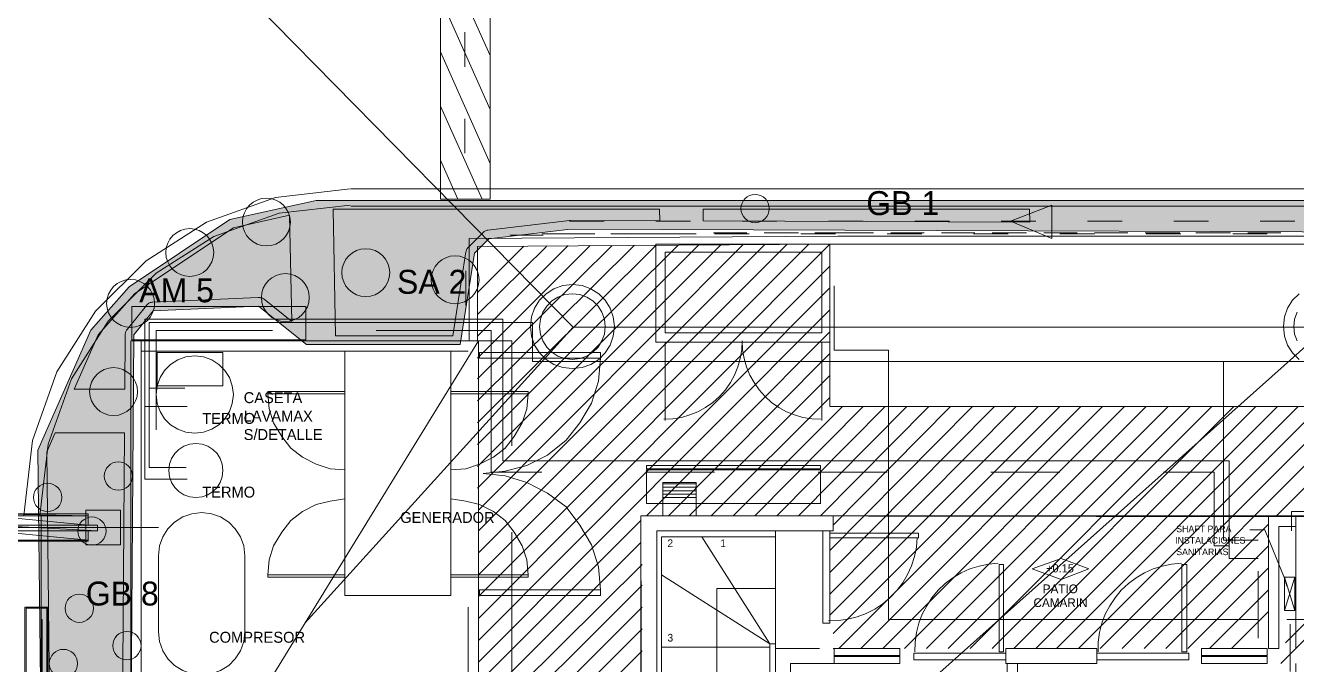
# Model space of a CAD drawing. Header units: metres. Extents: x 1 to 213, y 1 to 147.
# Drawn here: x 66.56 to 78.24, y 97.07 to 102.94 of the extents above; entities that cross this region are included whole.
import ezdxf

# ---------------------------------------------------------------- set-up
doc = ezdxf.new("R2010")
doc.units = ezdxf.units.M
doc.layers.get('0').update_dxf_attribs({"lineweight": 0, "plot": 0})
for name, color, linetype, lineweight, plot in [('00-BASE-ARQUITECTURA', 8, 'Continuous', 0, False), ('00-BASE-TEXTO', 8, 'Continuous', 0, False), ('PJ-CUBRESUELOS', 150, 'Continuous', 0, False), ('PJ-ETIQUETAS', 7, 'Continuous', 0, False), ('PJ-GRAVILLA', 42, 'Continuous', 0, False), ('PJ-HERBACEAS', 212, 'Continuous', 0, False), ('PJ-LIMITE-JARDIN', 7, 'Continuous', 0, False), ('PJ-MASAS', 92, 'Continuous', 0, False), ('PJ-MASAS-RELLENO', 92, 'Continuous', 0, False), ('PJ-RIEGO-SECTORES', 5, 'Continuous', 0, False)]:
    doc.layers.add(name, color=color, linetype=linetype, lineweight=lineweight, plot=plot)

# ---------------------------------------------------------------- blocks, each defined once
blk = doc.blocks.new('PJ_GB')
blk.add_circle((0, 0), 0.13)
for tag, p, height in [('CODIGO', (0.15, 0.15), 0.2), ('ESPECIE', (0.15, -0.1), 0.15), ('ZONA', (0.15, -0.3), 0.15)]:
    blk.add_attdef(tag, p, '', height=height)
blk = doc.blocks.new('PJ_AM')
blk.add_circle((0, 0), 0.22)
for tag, p, height in [('CODIGO', (0.15, 0.15), 0.2), ('ESPECIE', (0.15, -0.1), 0.15), ('ZONA', (0.15, -0.3), 0.15)]:
    blk.add_attdef(tag, p, '', height=height)
blk = doc.blocks.new('PJ_SA')
blk.add_circle((0, 0), 0.22)
for tag, p, height in [('CODIGO', (0.15, 0.15), 0.2), ('ESPECIE', (0.15, -0.1), 0.15), ('ZONA', (0.15, -0.3), 0.15)]:
    blk.add_attdef(tag, p, '', height=height)

msp = doc.modelspace()

# ---------------------------------------------------------------- hatches: boundary and pattern name
at = {"layer": 'PJ-GRAVILLA'}
h = msp.add_hatch(dxfattribs=at)
h.set_pattern_fill('GRAVEL', scale=0.03)
h.paths.add_polyline_path([(69.233, 101.335), (84.182, 101.335), (84.358, 101.247), (84.358, 101.115), (84.182, 101.027), (71.57, 101.071), (70.82, 100.983), (70.688, 100.85), (70.556, 100.012), (69.144, 100.012), (68.703, 100.365), (67.733, 100.321), (67.557, 100.101), (67.513, 94.148), (67.866, 93.883), (70.864, 93.927), (71.085, 93.707), (71.085, 93.442), (70.864, 93.266), (67.601, 93.266), (67.425, 93.045), (67.425, 92.207), (67.116, 92.031), (67.028, 91.766), (67.072, 89.253), (66.94, 89.076), (66.675, 89.12), (66.631, 90.928), (66.763, 91.325), (66.675, 99.042), (67.16, 100.145), (67.513, 100.542), (68.439, 101.159), (69.233, 101.335)])
at = {"layer": 'PJ-MASAS-RELLENO'}
for points in [[(68.753, 100.428), (68.747, 100.432), (68.74, 100.437), (68.732, 100.44), (68.724, 100.442), (68.716, 100.444), (68.708, 100.445), (68.7, 100.445), (67.73, 100.401), (67.722, 100.4), (67.715, 100.399), (67.707, 100.397), (67.7, 100.394), (67.694, 100.391), (67.687, 100.387), (67.681, 100.382), (67.676, 100.377), (67.671, 100.371), (67.494, 100.151), (67.49, 100.144), (67.486, 100.138), (67.483, 100.131), (67.48, 100.124), (67.478, 100.116), (67.477, 100.109), (67.477, 100.101), (67.473, 99.6), (67.008, 99.6), (67.228, 100.101), (67.566, 100.481), (68.471, 101.084), (68.988, 101.199), (69.008, 100.224), (68.753, 100.428)], [(71.57, 101.151), (71.56, 101.15), (70.811, 101.062), (70.803, 101.061), (70.796, 101.059), (70.789, 101.056), (70.782, 101.053), (70.775, 101.049), (70.769, 101.044), (70.764, 101.039), (70.631, 100.907), (70.626, 100.901), (70.621, 100.894), (70.617, 100.887), (70.613, 100.879), (70.611, 100.871), (70.609, 100.863), (70.487, 100.092), (69.411, 100.092), (69.387, 101.255), (72.388, 101.255), (72.39, 101.148), (71.57, 101.151)], [(72.79, 101.147), (72.788, 101.255), (75.789, 101.255), (75.791, 101.136), (72.79, 101.147)], [(67.448, 96.2), (66.787, 96.2), (66.755, 99.026), (66.832, 99.2), (67.47, 99.2), (67.448, 96.2)]]:
    msp.add_hatch(color=7, dxfattribs=at).paths.add_polyline_path(points)

# ---------------------------------------------------------------- linework, layer by layer
at = {"layer": '00-BASE-ARQUITECTURA'}
for points in [[(71.593, 100.171), (64.46, 107.421)], [(70.831, 102.669), (70.376, 103.685)], [(70.831, 102.171), (70.376, 103.198)], [(70.598, 102.563), (70.598, 102.881)], [(70.831, 101.674), (70.376, 102.701)], [(70.757, 101.346), (70.376, 102.203)], [(70.598, 101.769), (70.598, 102.087)], [(70.534, 101.346), (70.376, 101.706)], [(69.545, 101.441), (68.857, 101.362), (68.225, 101.136), (67.668, 100.782), (67.204, 100.317), (66.849, 99.76), (66.624, 99.129), (66.544, 98.441)], [(69.55, 101.441), (79.625, 101.441)], [(69.545, 101.293), (68.891, 101.218), (68.29, 101.003), (67.761, 100.666), (67.319, 100.225), (66.983, 99.695), (66.768, 99.095), (66.693, 98.441)], [(69.55, 101.282), (79.625, 101.282)], [(75.614, 101.145), (75.995, 100.986), (75.995, 101.293), (75.614, 101.145)], [(71.878, 101.145), (71.561, 101.145)], [(72.672, 101.145), (72.355, 101.145)], [(73.466, 101.145), (73.148, 101.145)], [(74.26, 101.145), (73.942, 101.145)], [(75.053, 101.145), (74.736, 101.145)], [(75.847, 101.145), (75.53, 101.145)], [(76.641, 101.145), (76.323, 101.145)], [(77.435, 101.145), (77.117, 101.145)], [(78.228, 101.145), (77.911, 101.145)], [(84.695, 98.51), (84.695, 101.007), (80.462, 101.007), (80.514, 101.007), (74.08, 101.007), (74.027, 101.007), (70.64, 100.986), (70.64, 100.044)], [(71.318, 101.018), (71.011, 101.018)], [(71.624, 101.028), (71.307, 101.028)], [(71.794, 101.028), (71.476, 101.028)], [(72.259, 101.028), (71.942, 101.028)], [(72.418, 101.028), (72.101, 101.028)], [(72.725, 101.028), (72.418, 101.028)], [(73.191, 101.039), (72.884, 101.039)], [(73.212, 101.028), (72.894, 101.028)], [(73.667, 101.039), (73.35, 101.039)], [(74.006, 101.028), (73.688, 101.028)], [(74.355, 101.039), (74.059, 101.039), (73.815, 101.039)], [(74.799, 101.028), (74.482, 101.028)], [(74.821, 101.039), (74.514, 101.039)], [(75.286, 101.039), (74.979, 101.039)], [(75.593, 101.028), (75.276, 101.028)], [(75.763, 101.039), (75.445, 101.039)], [(76.228, 101.039), (75.921, 101.039)], [(76.387, 101.028), (76.069, 101.028)], [(76.694, 101.039), (76.387, 101.039)], [(77.17, 101.039), (76.853, 101.039)], [(77.181, 101.028), (76.863, 101.028)], [(77.636, 101.039), (77.318, 101.039)], [(77.974, 101.028), (77.657, 101.028)], [(78.101, 101.039), (77.795, 101.039)], [(70.714, 98.891), (72.757, 100.933)], [(70.714, 98.69), (72.958, 100.933)], [(84.621, 98.51), (84.621, 100.933), (80.536, 100.933), (80.536, 99.441), (73.953, 99.441), (73.953, 100.933), (70.714, 100.912), (70.714, 100.044)], [(70.714, 100.087), (71.55, 100.923)], [(70.714, 99.885), (71.751, 100.923)], [(70.714, 99.695), (71.953, 100.923)], [(70.714, 99.494), (72.154, 100.923)], [(70.714, 99.293), (72.355, 100.923)], [(70.714, 99.092), (72.556, 100.923)], [(70.714, 100.489), (71.138, 100.912)], [(70.714, 100.288), (71.349, 100.912)], [(70.725, 98.488), (73.159, 100.933)], [(70.725, 98.298), (73.36, 100.933)], [(70.725, 98.097), (73.561, 100.933)], [(70.725, 97.896), (73.762, 100.933)], [(70.725, 97.695), (73.953, 100.933)], [(84.621, 98.436), (84.621, 100.933), (80.536, 100.933), (80.536, 99.441), (77.424, 99.441), (73.953, 99.441), (73.953, 100.933), (72.439, 100.933)], [(73.953, 100.933), (80.462, 100.933)], [(70.725, 97.494), (73.953, 100.732)], [(70.608, 100.69), (70.608, 100.372)], [(70.725, 97.293), (73.953, 100.531)], [(71.974, 100.176), (71.963, 100.265), (71.934, 100.346), (71.889, 100.418), (71.829, 100.478), (71.757, 100.524), (71.676, 100.553), (71.587, 100.563), (71.499, 100.553), (71.418, 100.524), (71.346, 100.478), (71.286, 100.418), (71.24, 100.346), (71.211, 100.265), (71.201, 100.176), (71.211, 100.088), (71.24, 100.007), (71.286, 99.935), (71.346, 99.875), (71.418, 99.829), (71.499, 99.8), (71.587, 99.79), (71.676, 99.8), (71.757, 99.829), (71.829, 99.875), (71.889, 99.935), (71.934, 100.007), (71.963, 100.088), (71.974, 100.176)], [(73.995, 99.96), (73.995, 100.552)], [(71.889, 100.176), (71.881, 100.246), (71.858, 100.309), (71.823, 100.365), (71.776, 100.412), (71.72, 100.447), (71.657, 100.47), (71.587, 100.478), (71.518, 100.47), (71.455, 100.447), (71.399, 100.412), (71.352, 100.365), (71.316, 100.309), (71.294, 100.246), (71.286, 100.176), (71.294, 100.107), (71.316, 100.044), (71.352, 99.988), (71.399, 99.941), (71.455, 99.906), (71.518, 99.883), (71.587, 99.875), (71.657, 99.883), (71.72, 99.906), (71.776, 99.941), (71.823, 99.988), (71.858, 100.044), (71.881, 100.107), (71.889, 100.176)], [(78.267, 100.478), (78.207, 100.418), (78.162, 100.346), (78.133, 100.265), (78.123, 100.176), (78.133, 100.088), (78.162, 100.007), (78.207, 99.935), (78.267, 99.875)], [(70.725, 97.091), (73.953, 100.33)], [(78.249, 100.309), (78.226, 100.246), (78.218, 100.176), (78.226, 100.107), (78.249, 100.044)], [(70.947, 100.245), (67.656, 100.245)], [(67.656, 99.907), (67.656, 100.245)], [(71.222, 99.854), (71.222, 100.214), (67.698, 100.214), (67.698, 99.875)], [(71.222, 99.854), (71.222, 100.214), (67.698, 100.214), (67.698, 99.938)], [(71.222, 99.854), (71.222, 100.214), (67.698, 100.214), (67.698, 99.875)], [(68.83, 100.139), (67.762, 100.139)], [(67.762, 99.801), (67.762, 100.139)], [(69.127, 97.451), (71.593, 100.171)], [(70.841, 100.139), (69.783, 100.139)], [(70.841, 98.838), (70.841, 100.139)], [(70.947, 98.944), (70.947, 100.245)], [(71.593, 100.171), (78.525, 100.171)], [(73.752, 95.239), (73.752, 95.917), (78.525, 100.171)], [(70.725, 95.8), (70.725, 94.848), (67.529, 94.848), (67.529, 100.044), (70.725, 100.044), (70.725, 99.991)], [(67.529, 100.044), (67.529, 94.848), (70.725, 100.044), (67.529, 100.044)], [(67.529, 94.848), (70.725, 100.044), (70.725, 94.848), (67.529, 94.848)], [(67.624, 100.044), (68.926, 100.044)], [(67.624, 99.081), (67.624, 100.044)], [(69.719, 100.044), (71.032, 100.044), (71.032, 99.081)], [(70.725, 100.044), (70.725, 94.848)], [(72.27, 98.436), (73.953, 100.129)], [(72.428, 99.325), (72.51, 99.329), (72.59, 99.342), (72.667, 99.364), (72.742, 99.394), (72.812, 99.433), (72.878, 99.479), (72.939, 99.534), (72.994, 99.595), (73.04, 99.661), (73.079, 99.731), (73.109, 99.806), (73.131, 99.883), (73.144, 99.963), (73.148, 100.045)], [(72.439, 100.034), (72.439, 99.314)], [(73.148, 100.045), (73.152, 99.963), (73.166, 99.883), (73.188, 99.806), (73.218, 99.731), (73.257, 99.661), (73.303, 99.595), (73.358, 99.534), (73.419, 99.479), (73.485, 99.433), (73.555, 99.394), (73.63, 99.364), (73.707, 99.342), (73.787, 99.329), (73.869, 99.325)], [(73.879, 100.034), (73.879, 99.314)], [(69.656, 99.949), (67.624, 99.949), (67.624, 97.705)], [(67.656, 99.907), (67.656, 98.774)], [(68.116, 99.907), (68.035, 99.897), (67.96, 99.871), (67.894, 99.829), (67.839, 99.774), (67.798, 99.708), (67.771, 99.633), (67.762, 99.552), (67.771, 99.471), (67.798, 99.396), (67.839, 99.33), (67.894, 99.275), (67.96, 99.234), (68.035, 99.207), (68.116, 99.198), (68.197, 99.207), (68.272, 99.234), (68.338, 99.275), (68.393, 99.33), (68.435, 99.396), (68.461, 99.471), (68.471, 99.552), (68.461, 99.633), (68.435, 99.708), (68.393, 99.774), (68.338, 99.829), (68.272, 99.871), (68.197, 99.897), (68.116, 99.907)], [(69.709, 99.949), (70.63, 99.949)], [(72.471, 98.436), (73.953, 99.928)], [(77.89, 97.483), (74.493, 97.483), (74.493, 99.96), (73.995, 99.96)], [(67.698, 99.896), (67.698, 98.88)], [(67.762, 99.801), (67.762, 99.229)], [(71.847, 97.758), (71.826, 97.97), (71.762, 98.171), (71.656, 98.351), (71.529, 98.52), (71.36, 98.647), (71.169, 98.742), (70.968, 98.806), (70.767, 98.827), (70.968, 98.848), (71.169, 98.901), (71.36, 98.996), (71.529, 99.134), (71.656, 99.293), (71.762, 99.473), (71.826, 99.674), (71.847, 99.885)], [(71.222, 99.854), (84.346, 99.854)], [(71.222, 99.854), (74.418, 99.854)], [(71.222, 99.854), (84.346, 99.854)], [(74.567, 99.854), (84.346, 99.854)], [(77.89, 98.213), (77.572, 98.213), (77.572, 99.854)], [(77.572, 98.213), (77.572, 99.854)], [(77.572, 98.213), (77.572, 99.854)], [(72.662, 98.436), (73.953, 99.727)], [(68.026, 99.61), (67.698, 99.61)], [(68.788, 99.557), (68.799, 99.42), (68.841, 99.293), (68.915, 99.166), (69, 99.06), (69.106, 98.975), (69.233, 98.912), (69.36, 98.869), (69.497, 98.859)], [(70.471, 98.859), (70.608, 98.869), (70.735, 98.912), (70.862, 98.975), (70.968, 99.06), (71.053, 99.166), (71.127, 99.293), (71.169, 99.42), (71.18, 99.557)], [(67.656, 99.441), (68.047, 99.441)], [(72.863, 98.436), (73.953, 99.526)], [(73.064, 98.436), (74.069, 99.441)], [(73.265, 98.436), (74.26, 99.441)], [(73.466, 98.436), (74.461, 99.441)], [(73.667, 98.436), (74.662, 99.441)], [(73.868, 98.436), (74.863, 99.441)], [(73.953, 98.118), (75.265, 99.441)], [(73.953, 97.917), (75.466, 99.441)], [(73.953, 97.716), (75.667, 99.441)], [(73.953, 97.525), (75.868, 99.441)], [(73.985, 98.351), (75.064, 99.441)], [(73.985, 97.356), (76.069, 99.441)], [(74.037, 97.218), (76.26, 99.441)], [(74.239, 97.218), (76.461, 99.441)], [(74.44, 97.218), (76.662, 99.441)], [(74.641, 97.218), (76.863, 99.441)], [(74.842, 97.218), (77.064, 99.441)], [(75.043, 97.218), (77.265, 99.441)], [(75.244, 97.218), (77.466, 99.441)], [(75.445, 97.218), (77.668, 99.441)], [(75.646, 97.218), (77.869, 99.441)], [(75.847, 97.218), (78.07, 99.441)], [(76.038, 97.218), (78.26, 99.441)], [(76.239, 97.218), (78.461, 99.441)], [(76.44, 97.218), (78.662, 99.441)], [(76.641, 97.218), (78.863, 99.441)], [(78.059, 98.436), (79.065, 99.441)], [(68.127, 99.102), (68.07, 99.096), (68.017, 99.077), (67.971, 99.048), (67.933, 99.009), (67.903, 98.963), (67.885, 98.911), (67.878, 98.854), (67.885, 98.797), (67.903, 98.744), (67.933, 98.698), (67.971, 98.66), (68.017, 98.63), (68.07, 98.611), (68.127, 98.605), (68.184, 98.611), (68.236, 98.63), (68.282, 98.66), (68.321, 98.698), (68.35, 98.744), (68.369, 98.797), (68.375, 98.854), (68.369, 98.911), (68.35, 98.963), (68.321, 99.009), (68.282, 99.048), (68.236, 99.077), (68.184, 99.096), (68.127, 99.102)], [(68.037, 98.88), (67.698, 98.88)], [(77.625, 98.944), (70.947, 98.944)], [(77.89, 98.044), (77.625, 98.044), (77.625, 98.944)], [(67.656, 98.774), (68.047, 98.774)], [(71.307, 98.838), (70.841, 98.838)], [(72.894, 98.838), (72.259, 98.838)], [(74.482, 98.838), (73.847, 98.838)], [(76.069, 98.838), (75.434, 98.838)], [(77.488, 98.838), (77.022, 98.838)], [(77.625, 98.16), (77.488, 98.16), (77.488, 98.838)], [(72.725, 98.732), (72.418, 98.732)], [(72.725, 98.7), (72.418, 98.7)], [(72.725, 98.668), (72.418, 98.668)], [(72.725, 98.637), (72.693, 98.637), (72.418, 98.637)], [(69.497, 98.594), (69.36, 98.573), (69.233, 98.541), (69.106, 98.478), (69, 98.393), (68.915, 98.287), (68.841, 98.16), (68.799, 98.033), (68.788, 97.896)], [(71.18, 97.896), (71.169, 98.033), (71.127, 98.16), (71.053, 98.287), (70.968, 98.393), (70.862, 98.478), (70.735, 98.541), (70.608, 98.573), (70.471, 98.594)], [(72.725, 98.605), (72.662, 98.605), (72.418, 98.605)], [(66.238, 98.436), (67.137, 98.436), (66.248, 98.457), (66.238, 98.436)], [(66.894, 98.203), (66.248, 98.203), (66.238, 98.213), (66.238, 98.436), (66.248, 98.457), (66.904, 98.457)], [(66.238, 98.351), (67.137, 98.351), (66.238, 98.436), (66.238, 98.351)], [(67.137, 98.351), (66.238, 98.436), (67.137, 98.436), (67.137, 98.351)], [(66.904, 98.457), (66.248, 98.457), (66.904, 98.457)], [(67.137, 98.436), (66.248, 98.457), (67.137, 98.457), (67.137, 98.436)], [(66.703, 89.08), (66.703, 98.436)], [(68.576, 98.07), (68.566, 98.161), (68.536, 98.245), (68.489, 98.319), (68.428, 98.38), (68.354, 98.427), (68.271, 98.457), (68.18, 98.467), (68.089, 98.457), (68.005, 98.427), (67.931, 98.38), (67.87, 98.319), (67.823, 98.245), (67.793, 98.161), (67.783, 98.07)], [(70.725, 96.901), (72.217, 98.393)], [(72.217, 98.436), (88.939, 98.436), (88.939, 96.583), (89.436, 96.583), (89.436, 95.684), (88.981, 95.684), (88.981, 93.652), (88.801, 93.652), (88.801, 93.684), (85.34, 93.684), (84.314, 93.684), (84.314, 93.705), (83.573, 93.705), (83.573, 92.35), (80.165, 92.35), (80.165, 93.684), (78.377, 93.684), (78.377, 92.382), (73.455, 92.382), (73.455, 93.684), (72.228, 93.684), (72.217, 98.436)], [(72.217, 98.436), (88.96, 98.436), (88.96, 96.583), (89.457, 96.583), (89.457, 95.684), (88.992, 95.684), (88.992, 93.641), (88.822, 93.641), (88.822, 93.684), (85.351, 93.684), (84.324, 93.684), (84.324, 93.705), (83.584, 93.705), (83.584, 92.34), (80.165, 92.34), (80.165, 93.684), (78.377, 93.684), (78.377, 92.382), (73.455, 92.382), (73.455, 93.684), (72.228, 93.684), (72.217, 98.436)], [(72.217, 98.436), (88.96, 98.436), (88.992, 93.641), (88.822, 93.641), (88.822, 93.684), (85.351, 93.684), (84.324, 93.684), (84.324, 93.705), (83.584, 93.705), (83.584, 92.34), (80.165, 92.34), (80.165, 93.684), (78.377, 93.684), (78.377, 92.382), (73.455, 92.382), (73.455, 93.684), (72.228, 93.684), (72.217, 98.436)], [(72.217, 98.436), (88.96, 98.414), (88.96, 96.583), (89.457, 96.583), (89.457, 95.684), (88.992, 95.684), (88.992, 93.641), (88.822, 93.641), (88.822, 93.684), (85.351, 93.684), (83.584, 93.705), (83.584, 92.34), (80.165, 92.34), (80.165, 93.684), (78.377, 93.684), (78.377, 92.382), (73.466, 92.382), (73.455, 93.684), (72.228, 93.684), (72.217, 98.436)], [(72.217, 98.298), (72.217, 94.668), (72.365, 94.668), (72.365, 98.298), (73.985, 98.298), (73.985, 98.436), (72.217, 98.436), (72.217, 98.298)], [(77.985, 98.436), (73.985, 98.436)], [(78.239, 98.436), (77.985, 98.436), (77.985, 97.218), (78.08, 97.218), (78.08, 98.34), (78.239, 98.34), (78.239, 98.436)], [(78.62, 98.478), (78.197, 98.478), (78.197, 98.298)], [(78.239, 98.298), (78.239, 98.436), (80.43, 98.436), (80.43, 98.298), (78.419, 98.298)], [(88.547, 53.647), (88.547, 51.668), (74.387, 51.668), (72.842, 46.725), (52.151, 46.725), (52.151, 98.33), (67.783, 98.33)], [(66.238, 98.298), (67.222, 98.298), (66.238, 98.351), (66.238, 98.298)], [(67.222, 98.298), (66.238, 98.351), (67.222, 98.351), (67.222, 98.298)], [(66.238, 98.213), (67.137, 98.213), (66.238, 98.298), (66.238, 98.213)], [(67.137, 98.213), (66.238, 98.298), (67.137, 98.298), (67.137, 98.213)], [(66.238, 98.298), (67.137, 98.298), (66.238, 98.298)], [(67.137, 98.298), (66.238, 98.298), (67.137, 98.298)], [(67.624, 96.7), (67.624, 98.287)], [(71.032, 98.287), (71.032, 96.7)], [(73.455, 98.298), (72.365, 98.298), (72.365, 95.726)], [(73.455, 97.261), (73.455, 98.298)], [(76.842, 97.218), (77.985, 98.361)], [(78.154, 97.79), (78.133, 97.864), (77.953, 98.309), (77.816, 98.309)], [(78.239, 98.298), (78.239, 97.218)], [(66.248, 98.203), (67.137, 98.203), (66.238, 98.213), (66.248, 98.203)], [(67.137, 98.203), (66.238, 98.213), (67.137, 98.213), (67.137, 98.203)], [(66.248, 98.203), (66.248, 98.203), (67.137, 98.203), (66.248, 98.203), (67.137, 98.203), (66.894, 98.203), (66.248, 98.203)], [(70.725, 96.7), (72.217, 98.192)], [(73.455, 98.245), (72.408, 98.245), (72.408, 93.864), (73.709, 93.864)], [(72.408, 97.896), (73.402, 97.261), (72.778, 98.245)], [(73.943, 97.473), (74.032, 97.475), (74.12, 97.487), (74.206, 97.509), (74.288, 97.54), (74.367, 97.58), (74.441, 97.629), (74.509, 97.687), (74.571, 97.752), (74.624, 97.822), (74.669, 97.898), (74.705, 97.979), (74.732, 98.063), (74.749, 98.15), (74.757, 98.239)], [(77.043, 97.218), (77.985, 98.16)], [(77.89, 98.213), (77.572, 98.213)], [(77.89, 98.213), (77.572, 98.213)], [(67.783, 97.367), (67.783, 98.065)], [(68.576, 97.367), (68.576, 98.065)], [(70.725, 96.499), (72.228, 97.991)], [(75.502, 98.001), (75.413, 97.994), (75.326, 97.976), (75.242, 97.949), (75.162, 97.913), (75.086, 97.868), (75.015, 97.815), (74.95, 97.754), (74.893, 97.685), (74.844, 97.611), (74.804, 97.533), (74.772, 97.45), (74.751, 97.365), (74.739, 97.277), (74.736, 97.187)], [(77.185, 98.001), (77.096, 97.994), (77.009, 97.976), (76.925, 97.949), (76.845, 97.913), (76.769, 97.868), (76.698, 97.815), (76.633, 97.754), (76.576, 97.685), (76.527, 97.611), (76.486, 97.533), (76.455, 97.45), (76.433, 97.365), (76.421, 97.277), (76.419, 97.187)], [(77.244, 97.218), (77.985, 97.959)], [(77.89, 97.928), (77.89, 97.483)], [(78.133, 97.568), (78.228, 97.875)], [(78.133, 97.875), (78.228, 97.568)], [(70.725, 96.298), (72.228, 97.801)], [(73.455, 97.769), (72.916, 97.769), (72.916, 94.34), (73.709, 94.34)], [(77.445, 97.218), (77.985, 97.758)], [(77.89, 97.758), (77.89, 97.314)], [(67.624, 97.599), (67.624, 95.8)], [(70.63, 97.599), (70.63, 96.806)], [(70.725, 96.097), (72.228, 97.599)], [(70.725, 97.599), (70.725, 96.7)], [(78.525, 97.652), (78.144, 97.271)], [(77.646, 97.218), (77.985, 97.557)], [(78.789, 96.414), (78.789, 97.483), (78.154, 97.483)], [(67.783, 97.372), (67.793, 97.281), (67.823, 97.197), (67.87, 97.124), (67.931, 97.062), (68.005, 97.015), (68.089, 96.986), (68.18, 96.975), (68.271, 96.986), (68.354, 97.015), (68.428, 97.062), (68.489, 97.124), (68.536, 97.197), (68.566, 97.281), (68.576, 97.372)], [(70.725, 95.896), (72.228, 97.398)], [(78.101, 97.081), (78.419, 97.398)], [(78.186, 97.007), (78.186, 97.441)], [(73.402, 97.229), (72.408, 97.229)], [(73.402, 94.827), (73.402, 97.261), (73.455, 97.261)], [(73.455, 95.726), (73.455, 97.261)], [(73.455, 97.081), (73.455, 97.218), (73.858, 97.218)], [(73.985, 97.218), (73.995, 97.218), (73.995, 97.081), (73.593, 97.081)], [(70.725, 95.694), (72.228, 97.197)], [(73.455, 97.081), (73.455, 93.811), (72.228, 93.811), (72.228, 93.684), (73.455, 93.684)], [(73.593, 97.081), (73.593, 94.668)], [(76.249, 94.668), (76.249, 95.917), (75.678, 95.917), (75.678, 97.081), (75.583, 97.081), (75.583, 95.821), (76.154, 95.821), (76.154, 94.668), (76.249, 94.668)], [(78.239, 97.081), (78.239, 94.668)]]:
    msp.add_lwpolyline(points, dxfattribs=at)
for points in [[(70.831, 101.346), (70.831, 105.008), (70.376, 105.008), (70.376, 101.346)], [(72.355, 100.034), (73.953, 100.034), (73.953, 100.933), (72.355, 100.933)], [(72.439, 100.118), (73.879, 100.118), (73.879, 100.859), (72.439, 100.859)], [(69.137, 100.055), (69.137, 100.362), (67.539, 100.362), (67.539, 100.055)], [(70.725, 100.044), (67.529, 100.044), (67.529, 94.848), (70.725, 94.848)], [(67.772, 99.938), (67.772, 99.631), (68.375, 99.631), (68.375, 99.938)], [(70.471, 99.949), (69.497, 99.949), (69.497, 97.705), (70.471, 97.705)], [(71.847, 99.885), (70.735, 99.885), (70.735, 99.938), (71.847, 99.938)], [(69.497, 99.557), (69.497, 99.579), (68.788, 99.579), (68.788, 99.557)], [(70.471, 99.557), (70.471, 99.579), (71.18, 99.579), (71.18, 99.557)], [(72.27, 98.869), (73.868, 98.869), (73.868, 98.901), (72.27, 98.901)], [(73.868, 98.552), (73.868, 98.859), (72.27, 98.859), (72.27, 98.552)], [(72.725, 98.436), (72.725, 98.742), (72.418, 98.742), (72.418, 98.436)], [(67.433, 98.171), (67.433, 98.488), (67.116, 98.488), (67.116, 98.171)], [(73.953, 98.298), (73.889, 98.298), (73.889, 97.451), (73.953, 97.451)], [(73.953, 98.234), (74.768, 98.234), (74.768, 98.277), (73.953, 98.277)], [(75.815, 97.949), (76.08, 97.853), (76.334, 97.949), (76.08, 98.044)], [(75.509, 97.187), (75.509, 97.991), (75.551, 97.991), (75.551, 97.187)], [(77.191, 97.187), (77.191, 97.991), (77.234, 97.991), (77.234, 97.187)], [(69.497, 97.896), (69.497, 97.875), (68.788, 97.875), (68.788, 97.896)], [(70.471, 97.896), (70.471, 97.875), (71.18, 97.875), (71.18, 97.896)], [(78.133, 97.875), (78.133, 97.568), (78.228, 97.568), (78.228, 97.875)], [(71.847, 97.758), (70.735, 97.758), (70.735, 97.705), (71.847, 97.705)], [(66.555, 90.964), (66.767, 90.964), (66.767, 97.599), (66.555, 97.599)], [(66.566, 90.974), (66.756, 90.974), (66.756, 97.589), (66.566, 97.589)], [(66.703, 97.483), (66.714, 97.483), (66.714, 96.393), (66.703, 96.393)], [(74.598, 97.218), (74.598, 97.155), (73.995, 97.155), (73.995, 97.218)], [(76.408, 97.081), (76.408, 97.218), (75.572, 97.218), (75.572, 97.081)], [(77.974, 97.218), (77.974, 97.155), (77.371, 97.155), (77.371, 97.218)], [(74.598, 97.155), (74.598, 97.144), (73.995, 97.144), (73.995, 97.155)], [(74.598, 97.144), (74.598, 97.081), (73.995, 97.081), (73.995, 97.144)], [(75.572, 97.176), (75.572, 97.113), (74.725, 97.113), (74.725, 97.176)], [(77.255, 97.176), (77.255, 97.113), (76.408, 97.113), (76.408, 97.176)], [(77.974, 97.155), (77.974, 97.144), (77.371, 97.144), (77.371, 97.155)], [(77.974, 97.144), (77.974, 97.081), (77.371, 97.081), (77.371, 97.144)]]:
    msp.add_lwpolyline(points, close=True, dxfattribs=at)
at = {"layer": 'PJ-LIMITE-JARDIN'}
for points in [[(66.675, 89.12), (66.631, 90.928), (66.763, 91.325), (66.675, 99.042), (67.16, 100.145), (67.513, 100.542), (68.439, 101.159), (69.233, 101.335), (69.233, 101.335), (84.182, 101.335)], [(84.182, 101.027), (71.57, 101.071), (70.82, 100.983), (70.688, 100.85), (70.556, 100.012), (69.144, 100.012), (68.703, 100.365), (67.733, 100.321), (67.557, 100.101), (67.513, 94.148), (67.866, 93.883), (70.864, 93.927), (71.085, 93.707), (71.085, 93.442), (70.864, 93.266), (67.601, 93.266), (67.425, 93.045), (67.425, 92.207), (67.116, 92.031), (67.028, 91.766), (67.072, 89.253)]]:
    msp.add_lwpolyline(points, dxfattribs=at)
at = {"layer": 'PJ-MASAS'}
for points in [[(68.753, 100.428), (68.747, 100.432), (68.74, 100.437), (68.732, 100.44), (68.724, 100.442), (68.716, 100.444), (68.708, 100.445), (68.7, 100.445), (67.73, 100.401), (67.722, 100.4), (67.715, 100.399), (67.707, 100.397), (67.7, 100.394), (67.694, 100.391), (67.687, 100.387), (67.681, 100.382), (67.676, 100.377), (67.671, 100.371), (67.494, 100.151), (67.49, 100.144), (67.486, 100.138), (67.483, 100.131), (67.48, 100.124), (67.478, 100.116), (67.477, 100.109), (67.477, 100.101), (67.473, 99.6), (67.008, 99.6), (67.228, 100.101), (67.566, 100.481), (68.471, 101.084), (68.988, 101.199), (69.008, 100.224), (68.753, 100.428)], [(71.57, 101.151), (71.56, 101.15), (70.811, 101.062), (70.803, 101.061), (70.796, 101.059), (70.789, 101.056), (70.782, 101.053), (70.775, 101.049), (70.769, 101.044), (70.764, 101.039), (70.631, 100.907), (70.626, 100.901), (70.621, 100.894), (70.617, 100.887), (70.613, 100.879), (70.611, 100.871), (70.609, 100.863), (70.487, 100.092), (69.411, 100.092), (69.387, 101.255), (72.388, 101.255), (72.39, 101.148), (71.57, 101.151)], [(72.79, 101.147), (72.788, 101.255), (75.789, 101.255), (75.791, 101.136), (72.79, 101.147)], [(67.448, 96.2), (66.787, 96.2), (66.755, 99.026), (66.832, 99.2), (67.47, 99.2), (67.448, 96.2)]]:
    msp.add_lwpolyline(points, close=True, dxfattribs=at)
at = {"layer": 'PJ-RIEGO-SECTORES'}
for points in [[(66.675, 89.12), (66.631, 90.928), (66.763, 91.325), (66.675, 99.042), (67.16, 100.145), (67.513, 100.542), (68.439, 101.159), (69.233, 101.335), (84.182, 101.335)], [(84.182, 101.027), (71.57, 101.071), (70.82, 100.983), (70.688, 100.85), (70.556, 100.012), (69.144, 100.012), (68.703, 100.365), (67.733, 100.321), (67.557, 100.101), (67.513, 94.148), (67.866, 93.883), (70.864, 93.927), (71.085, 93.707), (71.085, 93.442), (70.864, 93.266), (67.601, 93.266), (67.425, 93.045), (67.425, 92.207), (67.116, 92.031), (67.028, 91.766), (67.072, 89.253)]]:
    msp.add_lwpolyline(points, dxfattribs=at)

# ---------------------------------------------------------------- block references
at = {"layer": 'PJ-CUBRESUELOS'}
for p in [(73.267, 101.261), (67.414, 98.803), (66.764, 98.606), (67.171, 98.297), (67.055, 97.588), (67.492, 97.244), (66.909, 97.08)]:
    msp.add_blockref('PJ_GB', p, dxfattribs=at)
at = {"layer": 'PJ-HERBACEAS'}
for name, p in [('PJ_AM', (68.775, 101.137)), ('PJ_AM', (68.07, 100.857)), ('PJ_SA', (69.688, 100.672)), ('PJ_SA', (70.509, 100.607)), ('PJ_AM', (67.526, 100.389)), ('PJ_AM', (68.949, 100.443)), ('PJ_AM', (67.37, 99.579))]:
    msp.add_blockref(name, p, dxfattribs=at)

# ---------------------------------------------------------------- texts
at = {"layer": '00-BASE-TEXTO'}
for s, height, p in [('CASETA', 0.1006, (68.566, 99.473)), ('TERMO', 0.1006, (68.185, 99.282)), ('LAVAMAX', 0.1006, (68.566, 99.303)), ('S/DETALLE', 0.1006, (68.566, 99.134)), ('TERMO', 0.1006, (68.185, 98.605)), ('GENERADOR', 0.1006, (70.005, 98.372)), ('SHAFT PARA', 0.0604, (77.138, 98.287)), ('2', 0.0704, (72.461, 98.15)), ('1', 0.0704, (72.947, 98.15)), ('INSTALACIONES', 0.06035, (77.128, 98.182)), ('SANITARIAS', 0.0604, (77.138, 98.076)), ('+0.15', 0.0754, (75.942, 97.917)), ('PATIO', 0.0805, (75.911, 97.726)), ('CAMARIN', 0.0805, (75.826, 97.599)), ('COMPRESOR', 0.1006, (68.248, 97.271)), ('3', 0.0704, (72.461, 97.282))]:
    msp.add_text(s, height=height, dxfattribs=at).set_placement(p)
at = {"layer": 'PJ-ETIQUETAS'}
for s, p in [('GB 1', (74.289, 101.201)), ('AM 5', (67.606, 100.4)), ('SA 2', (69.975, 100.478)), ('GB 8', (67.115, 97.613))]:
    msp.add_text(s, height=0.22, dxfattribs=at).set_placement(p)

doc.saveas('drawing.dxf')
